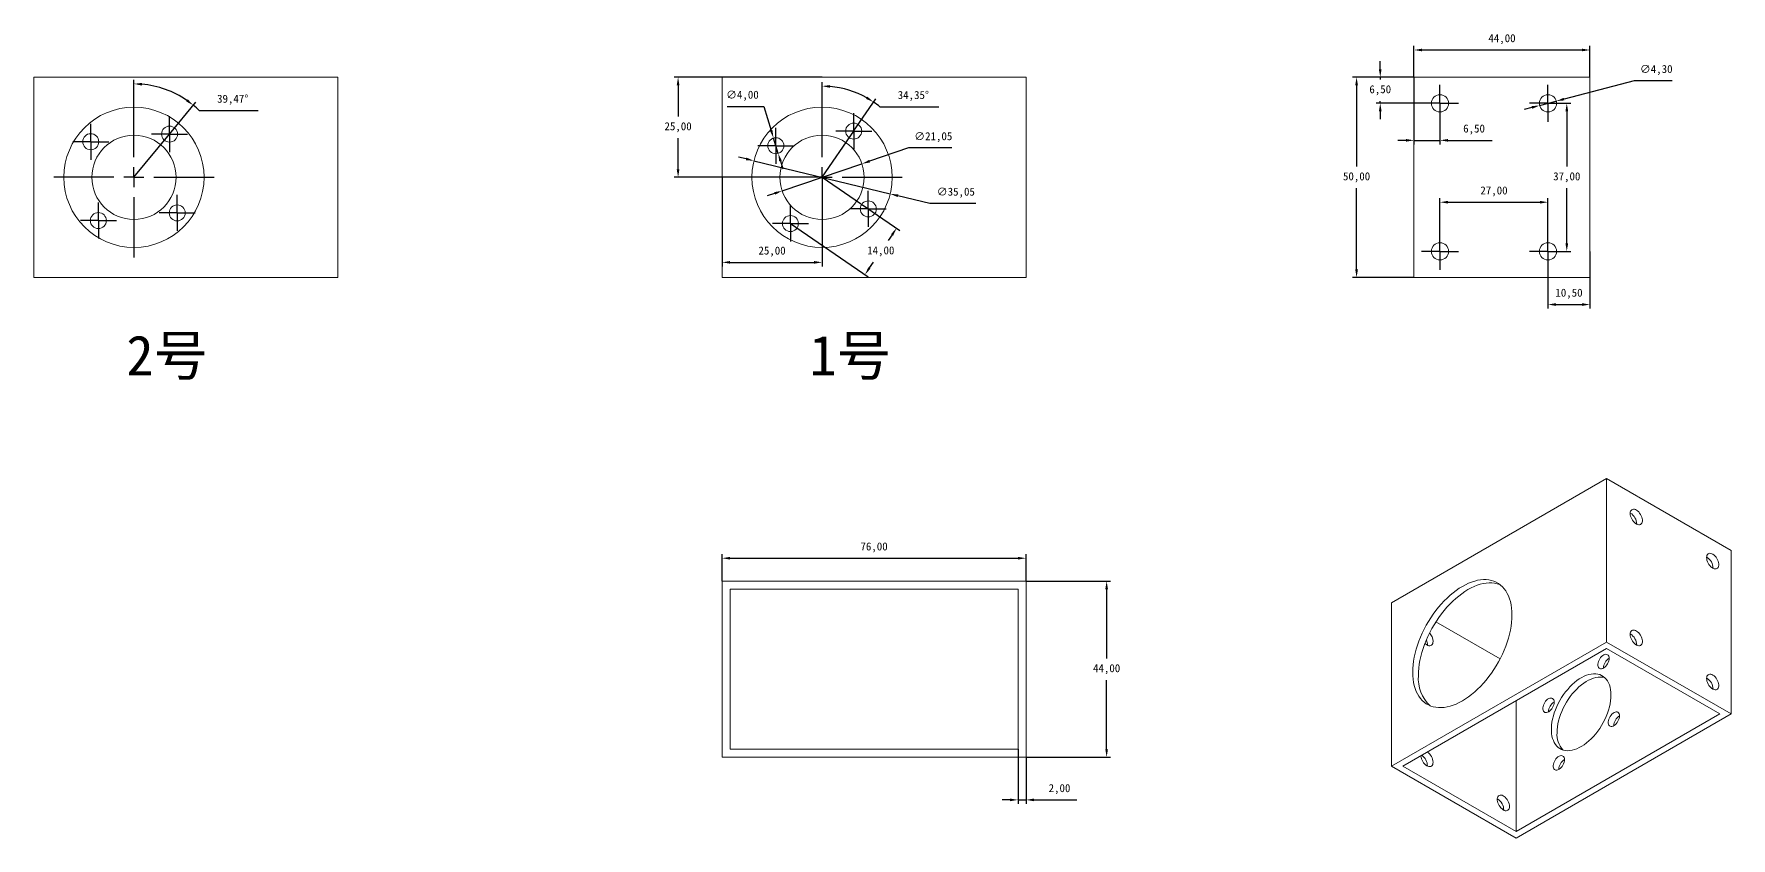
# Model space of a CAD drawing. Header units: millimetres. Extents: x -757 to 398, y 497 to 773.
# Drawn here: x -26.4 to 397.8, y 572.2 to 773.1 of the extents above; entities that cross this region are included whole.
import ezdxf

# ---------------------------------------------------------------- set-up
doc = ezdxf.new("R2010")
doc.units = ezdxf.units.MM
doc.header["$PDSIZE"] = -1
doc.layers.add('10', color=7, linetype='Continuous')
doc.dimstyles.new('ISO-25', dxfattribs={"dimtxt": 2.5, "dimasz": 2.5, "dimexe": 1.25, "dimexo": 0.625, "dimtad": 1, "dimtxsty": 'Standard', "dimcen": 2.5, "dimadec": 0, "dimazin": 0, "dimtfac": 1, "dimtmove": 0, "dimatfit": 3, "dimfxl": 1, "dimarcsym": 0})

# ---------------------------------------------------------------- blocks, each defined once
blk = doc.blocks.new('SW_CENTERMARKSYMBOL_0')
at = {"layer": '10', "color": 0}
for p, q in [((0, 5), (0, 20.025)), ((-5, 0), (-20.025, 0)), ((0, 0), (-2.5, 0)), ((0, 0), (0, 2.5)), ((0, 0), (0, -2.5)), ((0, 0), (2.5, 0)), ((5, 0), (20.025, 0)), ((0, -5), (0, -20.025))]:
    blk.add_line(p, q, dxfattribs=at)
blk = doc.blocks.new('SW_CENTERMARKSYMBOL_1')
at = {"layer": '10', "color": 0}
for p, q in [((0, 2.5), (0, 4.5)), ((-2.5, 0), (-4.5, 0)), ((0, 0), (-2.5, 0)), ((0, 0), (0, 2.5)), ((0, 0), (0, -2.5)), ((0, 0), (2.5, 0)), ((2.5, 0), (4.5, 0)), ((0, -2.5), (0, -4.5))]:
    blk.add_line(p, q, dxfattribs=at)
blk = doc.blocks.new('SW_CENTERMARKSYMBOL_2')
at = {"layer": '10', "color": 0}
for p, q in [((0, 2.5), (0, 4.5)), ((-2.5, 0), (-4.5, 0)), ((0, 0), (-2.5, 0)), ((0, 0), (0, 2.5)), ((0, 0), (0, -2.5)), ((0, 0), (2.5, 0)), ((2.5, 0), (4.5, 0)), ((0, -2.5), (0, -4.5))]:
    blk.add_line(p, q, dxfattribs=at)
blk = doc.blocks.new('SW_CENTERMARKSYMBOL_3')
at = {"layer": '10', "color": 0}
for p, q in [((0, 2.5), (0, 4.5)), ((-2.5, 0), (-4.5, 0)), ((0, 0), (-2.5, 0)), ((0, 0), (0, 2.5)), ((0, 0), (0, -2.5)), ((0, 0), (2.5, 0)), ((2.5, 0), (4.5, 0)), ((0, -2.5), (0, -4.5))]:
    blk.add_line(p, q, dxfattribs=at)
blk = doc.blocks.new('SW_CENTERMARKSYMBOL_4')
at = {"layer": '10', "color": 0}
for p, q in [((0, 2.5), (0, 4.5)), ((-2.5, 0), (-4.5, 0)), ((0, 0), (-2.5, 0)), ((0, 0), (0, 2.5)), ((0, 0), (0, -2.5)), ((0, 0), (2.5, 0)), ((2.5, 0), (4.5, 0)), ((0, -2.5), (0, -4.5))]:
    blk.add_line(p, q, dxfattribs=at)
blk = doc.blocks.new('SW_CENTERMARKSYMBOL_5')
at = {"layer": '10', "color": 0}
for p, q in [((0, 5), (0, 20.025)), ((-5, 0), (-20.025, 0)), ((0, 0), (-2.5, 0)), ((0, 0), (0, 2.5)), ((0, 0), (0, -2.5)), ((0, 0), (2.5, 0)), ((5, 0), (20.025, 0)), ((0, -5), (0, -20.025))]:
    blk.add_line(p, q, dxfattribs=at)
blk = doc.blocks.new('SW_CENTERMARKSYMBOL_6')
at = {"layer": '10', "color": 0}
for p, q in [((0, 2.5), (0, 4.5)), ((-2.5, 0), (-4.5, 0)), ((0, 0), (-2.5, 0)), ((0, 0), (0, 2.5)), ((0, 0), (0, -2.5)), ((0, 0), (2.5, 0)), ((2.5, 0), (4.5, 0)), ((0, -2.5), (0, -4.5))]:
    blk.add_line(p, q, dxfattribs=at)
blk = doc.blocks.new('SW_CENTERMARKSYMBOL_7')
at = {"layer": '10', "color": 0}
for p, q in [((0, 2.5), (0, 4.5)), ((-2.5, 0), (-4.5, 0)), ((0, 0), (-2.5, 0)), ((0, 0), (0, 2.5)), ((0, 0), (0, -2.5)), ((0, 0), (2.5, 0)), ((2.5, 0), (4.5, 0)), ((0, -2.5), (0, -4.5))]:
    blk.add_line(p, q, dxfattribs=at)
blk = doc.blocks.new('SW_CENTERMARKSYMBOL_8')
at = {"layer": '10', "color": 0}
for p, q in [((0, 2.5), (0, 4.5)), ((-2.5, 0), (-4.5, 0)), ((0, 0), (-2.5, 0)), ((0, 0), (0, 2.5)), ((0, 0), (0, -2.5)), ((0, 0), (2.5, 0)), ((2.5, 0), (4.5, 0)), ((0, -2.5), (0, -4.5))]:
    blk.add_line(p, q, dxfattribs=at)
blk = doc.blocks.new('SW_CENTERMARKSYMBOL_9')
at = {"layer": '10', "color": 0}
for p, q in [((0, 2.5), (0, 4.5)), ((-2.5, 0), (-4.5, 0)), ((0, 0), (-2.5, 0)), ((0, 0), (0, 2.5)), ((0, 0), (0, -2.5)), ((0, 0), (2.5, 0)), ((2.5, 0), (4.5, 0)), ((0, -2.5), (0, -4.5))]:
    blk.add_line(p, q, dxfattribs=at)
blk = doc.blocks.new('SW_CENTERMARKSYMBOL_10')
at = {"layer": '10', "color": 0}
for p, q in [((0, 2.5), (0, 4.65)), ((-2.5, 0), (-4.65, 0)), ((0, 0), (-2.5, 0)), ((0, 0), (0, 2.5)), ((0, 0), (0, -2.5)), ((0, 0), (2.5, 0)), ((2.5, 0), (4.65, 0)), ((0, -2.5), (0, -4.65))]:
    blk.add_line(p, q, dxfattribs=at)
blk = doc.blocks.new('SW_CENTERMARKSYMBOL_11')
at = {"layer": '10', "color": 0}
for p, q in [((0, 2.5), (0, 4.65)), ((-2.5, 0), (-4.65, 0)), ((0, 0), (-2.5, 0)), ((0, 0), (0, 2.5)), ((0, 0), (0, -2.5)), ((0, 0), (2.5, 0)), ((2.5, 0), (4.65, 0)), ((0, -2.5), (0, -4.65))]:
    blk.add_line(p, q, dxfattribs=at)
blk = doc.blocks.new('SW_CENTERMARKSYMBOL_12')
at = {"layer": '10', "color": 0}
for p, q in [((0, 2.5), (0, 4.65)), ((-2.5, 0), (-4.65, 0)), ((0, 0), (-2.5, 0)), ((0, 0), (0, 2.5)), ((0, 0), (0, -2.5)), ((0, 0), (2.5, 0)), ((2.5, 0), (4.65, 0)), ((0, -2.5), (0, -4.65))]:
    blk.add_line(p, q, dxfattribs=at)
blk = doc.blocks.new('SW_CENTERMARKSYMBOL_13')
at = {"layer": '10', "color": 0}
for p, q in [((0, 2.5), (0, 4.65)), ((-2.5, 0), (-4.65, 0)), ((0, 0), (-2.5, 0)), ((0, 0), (0, 2.5)), ((0, 0), (0, -2.5)), ((0, 0), (2.5, 0)), ((2.5, 0), (4.65, 0)), ((0, -2.5), (0, -4.65))]:
    blk.add_line(p, q, dxfattribs=at)
blk = doc.blocks.new('*D15')
at = {"color": 3, "lineweight": -2, "transparency": 16777216}
for p, q in [((170.61, 757.35), (170.61, 761.11)), ((178.51, 748.88), (184.04, 756.96)), ((185.07, 754.94), (199.79, 754.94))]:
    blk.add_line(p, q, dxfattribs=at)
for start, end in [(60.677, 84.9703), (50.6175, 55.6473)]:
    blk.add_arc((170.61, 737.32), 22.79, start, end, dxfattribs=at)
at = {"color": 3, "transparency": 16777216}
for points in [[(172.59, 759.69), (172.62, 760.36), (170.61, 760.11)], [(181.95, 757.47), (181.6, 756.91), (183.47, 756.14)]]:
    blk.add_solid(points, dxfattribs=at)
at = {"layer": 'Defpoints', "color": 0, "transparency": 16777216}
for p in [(175.14, 759.66), (170.61, 757.35), (178.51, 748.88), (170.61, 742.32), (170.61, 737.32)]:
    blk.add_point(p, dxfattribs=at)
at = {"color": 3, "transparency": 16777216, "insert": (193.43, 757.63), "char_height": 2, "attachment_point": 5}
blk.add_mtext('34,35°', dxfattribs=at)
blk = doc.blocks.new('*D16')
at = {"color": 3, "lineweight": -2, "transparency": 16777216}
for p, q in [((146.87, 755.02), (156.06, 755.02)), ((156.06, 755.02), (157.88, 749.05)), ((159.64, 743.31), (158.47, 747.13)), ((160.22, 741.4), (160.81, 739.48))]:
    blk.add_line(p, q, dxfattribs=at)
at = {"color": 3, "transparency": 16777216}
for points in [[(158.2, 749.14), (157.56, 748.95), (158.47, 747.13)], [(160.54, 741.49), (159.9, 741.3), (159.64, 743.31)]]:
    blk.add_solid(points, dxfattribs=at)
at = {"layer": 'Defpoints', "color": 0, "transparency": 16777216}
for p in [(158.47, 747.13), (159.64, 743.31)]:
    blk.add_point(p, dxfattribs=at)
at = {"color": 3, "transparency": 16777216, "insert": (150.7, 757.71), "char_height": 2, "attachment_point": 5}
blk.add_mtext('∅4,00', dxfattribs=at)
blk = doc.blocks.new('*D17')
at = {"color": 3, "lineweight": -2, "transparency": 16777216}
for p, q in [((192.22, 744.65), (182.47, 741.34)), ((203.08, 744.65), (192.22, 744.65)), ((160.64, 733.94), (180.58, 740.7)), ((158.75, 733.3), (156.86, 732.66))]:
    blk.add_line(p, q, dxfattribs=at)
at = {"color": 3, "transparency": 16777216}
for points in [[(182.37, 741.66), (182.58, 741.03), (180.58, 740.7)], [(158.64, 733.62), (158.86, 732.98), (160.64, 733.94)]]:
    blk.add_solid(points, dxfattribs=at)
at = {"layer": 'Defpoints', "color": 0, "transparency": 16777216}
for p in [(180.58, 740.7), (160.64, 733.94)]:
    blk.add_point(p, dxfattribs=at)
at = {"color": 3, "transparency": 16777216, "insert": (198.41, 747.34), "char_height": 2, "attachment_point": 5}
blk.add_mtext('∅21,05', dxfattribs=at)
blk = doc.blocks.new('*D18')
at = {"color": 3, "lineweight": -2, "transparency": 16777216}
for p, q in [((151.64, 741.92), (149.69, 742.39)), ((153.58, 741.45), (187.64, 733.19)), ((197.52, 730.79), (189.59, 732.72)), ((209.05, 730.79), (197.52, 730.79))]:
    blk.add_line(p, q, dxfattribs=at)
at = {"color": 3, "transparency": 16777216}
for points in [[(151.72, 742.25), (151.56, 741.6), (153.58, 741.45)], [(189.66, 733.04), (189.51, 732.39), (187.64, 733.19)]]:
    blk.add_solid(points, dxfattribs=at)
at = {"layer": 'Defpoints', "color": 0, "transparency": 16777216}
for p in [(153.58, 741.45), (187.64, 733.19)]:
    blk.add_point(p, dxfattribs=at)
at = {"color": 3, "transparency": 16777216, "insert": (204.05, 733.48), "char_height": 2, "attachment_point": 5}
blk.add_mtext('∅35,05', dxfattribs=at)
blk = doc.blocks.new('*D20')
at = {"color": 3, "lineweight": -2, "transparency": 16777216}
for p, q in [((170.61, 737.32), (190.06, 724.03)), ((162.71, 725.76), (182.16, 712.47)), ((188.11, 722.94), (187.13, 721.5)), ((182.46, 714.68), (183.45, 716.12))]:
    blk.add_line(p, q, dxfattribs=at)
at = {"color": 3, "transparency": 16777216}
for points in [[(187.83, 723.13), (188.38, 722.75), (189.24, 724.59)], [(182.19, 714.87), (182.74, 714.5), (181.34, 713.03)]]:
    blk.add_solid(points, dxfattribs=at)
at = {"layer": 'Defpoints', "color": 0, "transparency": 16777216}
for p in [(170.61, 737.32), (162.71, 725.76), (181.34, 713.03)]:
    blk.add_point(p, dxfattribs=at)
at = {"color": 3, "transparency": 16777216, "insert": (185.29, 718.81), "char_height": 2, "attachment_point": 5}
blk.add_mtext('14,00', dxfattribs=at)
blk = doc.blocks.new('*D21')
at = {"color": 3, "lineweight": -2, "transparency": 16777216}
for p, q in [((373.62, 761.44), (356.1, 756.87)), ((383.14, 761.44), (373.62, 761.44)), ((350, 755.28), (354.16, 756.36)), ((348.06, 754.77), (346.13, 754.27))]:
    blk.add_line(p, q, dxfattribs=at)
at = {"color": 3, "transparency": 16777216}
for points in [[(347.98, 755.1), (348.15, 754.45), (350, 755.28)], [(356.01, 757.19), (356.18, 756.55), (354.16, 756.36)]]:
    blk.add_solid(points, dxfattribs=at)
at = {"layer": 'Defpoints', "color": 0, "transparency": 16777216}
for p in [(350, 755.28), (354.16, 756.36)]:
    blk.add_point(p, dxfattribs=at)
at = {"color": 3, "transparency": 16777216, "insert": (379.14, 764.13), "char_height": 2, "attachment_point": 5}
blk.add_mtext('∅4,30', dxfattribs=at)
blk = doc.blocks.new('*D22')
at = {"color": 3, "lineweight": -2, "transparency": 16777216}
for p, q in [((318.58, 762.32), (303.23, 762.32)), ((304.23, 760.32), (304.23, 740.01)), ((304.23, 714.32), (304.23, 734.63)), ((318.58, 712.32), (303.23, 712.32))]:
    blk.add_line(p, q, dxfattribs=at)
at = {"color": 3, "transparency": 16777216}
for points in [[(303.9, 760.32), (304.57, 760.32), (304.23, 762.32)], [(303.9, 714.32), (304.57, 714.32), (304.23, 712.32)]]:
    blk.add_solid(points, dxfattribs=at)
at = {"layer": 'Defpoints', "color": 0, "transparency": 16777216}
for p in [(304.23, 762.32), (318.58, 762.32), (318.58, 712.32)]:
    blk.add_point(p, dxfattribs=at)
at = {"color": 3, "transparency": 16777216, "insert": (304.23, 737.32), "char_height": 2, "attachment_point": 5}
blk.add_mtext('50,00', dxfattribs=at)
blk = doc.blocks.new('*D23')
at = {"color": 3, "lineweight": -2, "transparency": 16777216}
for p, q in [((318.58, 762.32), (318.58, 770.14)), ((320.58, 769.14), (360.58, 769.14)), ((362.58, 762.32), (362.58, 770.14))]:
    blk.add_line(p, q, dxfattribs=at)
at = {"color": 3, "transparency": 16777216}
for points in [[(320.58, 769.47), (320.58, 768.81), (318.58, 769.14)], [(360.58, 769.47), (360.58, 768.81), (362.58, 769.14)]]:
    blk.add_solid(points, dxfattribs=at)
at = {"layer": 'Defpoints', "color": 0, "transparency": 16777216}
for p in [(362.58, 769.14), (318.58, 762.32), (362.58, 762.32)]:
    blk.add_point(p, dxfattribs=at)
at = {"color": 3, "transparency": 16777216, "insert": (340.58, 771.83), "char_height": 2, "attachment_point": 5}
blk.add_mtext('44,00', dxfattribs=at)
blk = doc.blocks.new('*D24')
at = {"color": 3, "lineweight": -2, "transparency": 16777216}
for p, q in [((145.61, 636.4), (145.61, 643.14)), ((147.61, 642.14), (219.61, 642.14)), ((221.61, 636.4), (221.61, 643.14))]:
    blk.add_line(p, q, dxfattribs=at)
at = {"color": 3, "transparency": 16777216}
for points in [[(147.61, 642.47), (147.61, 641.81), (145.61, 642.14)], [(219.61, 642.47), (219.61, 641.81), (221.61, 642.14)]]:
    blk.add_solid(points, dxfattribs=at)
at = {"layer": 'Defpoints', "color": 0, "transparency": 16777216}
for p in [(221.61, 642.14), (145.61, 636.4), (221.61, 636.4)]:
    blk.add_point(p, dxfattribs=at)
at = {"color": 3, "transparency": 16777216, "insert": (183.61, 644.83), "char_height": 2, "attachment_point": 5}
blk.add_mtext('76,00', dxfattribs=at)
blk = doc.blocks.new('*D25')
at = {"color": 3, "lineweight": -2, "transparency": 16777216}
for p, q in [((219.61, 594.4), (219.61, 580.75)), ((221.61, 592.4), (221.61, 580.75)), ((217.61, 581.75), (215.61, 581.75)), ((219.61, 581.75), (221.61, 581.75)), ((223.61, 581.75), (234.33, 581.75))]:
    blk.add_line(p, q, dxfattribs=at)
at = {"color": 3, "transparency": 16777216}
for points in [[(217.61, 582.09), (217.61, 581.42), (219.61, 581.75)], [(223.61, 582.09), (223.61, 581.42), (221.61, 581.75)]]:
    blk.add_solid(points, dxfattribs=at)
at = {"layer": 'Defpoints', "color": 0, "transparency": 16777216}
for p in [(219.61, 594.4), (221.61, 592.4), (221.61, 581.75)]:
    blk.add_point(p, dxfattribs=at)
at = {"color": 3, "transparency": 16777216, "insert": (229.97, 584.44), "char_height": 2, "attachment_point": 5}
blk.add_mtext('2,00', dxfattribs=at)
blk = doc.blocks.new('*D26')
at = {"color": 3, "lineweight": -2, "transparency": 16777216}
for p, q in [((318.58, 762.32), (318.58, 745.56)), ((325.08, 755.82), (325.08, 745.56)), ((316.58, 746.56), (314.58, 746.56)), ((318.58, 746.56), (325.08, 746.56)), ((327.08, 746.56), (338.13, 746.56))]:
    blk.add_line(p, q, dxfattribs=at)
at = {"color": 3, "transparency": 16777216}
for points in [[(316.58, 746.9), (316.58, 746.23), (318.58, 746.56)], [(327.08, 746.9), (327.08, 746.23), (325.08, 746.56)]]:
    blk.add_solid(points, dxfattribs=at)
at = {"layer": 'Defpoints', "color": 0, "transparency": 16777216}
for p in [(318.58, 762.32), (325.08, 755.82), (325.08, 746.56)]:
    blk.add_point(p, dxfattribs=at)
at = {"color": 3, "transparency": 16777216, "insert": (333.6, 749.26), "char_height": 2, "attachment_point": 5}
blk.add_mtext('6,50', dxfattribs=at)
blk = doc.blocks.new('*D27')
at = {"color": 3, "lineweight": -2, "transparency": 16777216}
for p, q in [((310.15, 764.32), (310.15, 766.32)), ((318.58, 762.32), (309.15, 762.32)), ((310.15, 762.32), (310.15, 761.76)), ((325.08, 755.82), (309.15, 755.82)), ((310.15, 755.82), (310.15, 756.38)), ((310.15, 753.82), (310.15, 751.82))]:
    blk.add_line(p, q, dxfattribs=at)
at = {"color": 3, "transparency": 16777216}
for points in [[(309.81, 764.32), (310.48, 764.32), (310.15, 762.32)], [(309.81, 753.82), (310.48, 753.82), (310.15, 755.82)]]:
    blk.add_solid(points, dxfattribs=at)
at = {"layer": 'Defpoints', "color": 0, "transparency": 16777216}
for p in [(310.15, 762.32), (318.58, 762.32), (325.08, 755.82)]:
    blk.add_point(p, dxfattribs=at)
at = {"color": 3, "transparency": 16777216, "insert": (310.15, 759.07), "char_height": 2, "attachment_point": 5}
blk.add_mtext('6,50', dxfattribs=at)
blk = doc.blocks.new('*D28')
at = {"color": 3, "lineweight": -2, "transparency": 16777216}
for p, q in [((325.08, 718.82), (325.08, 732.1)), ((327.08, 731.1), (350.08, 731.1)), ((352.08, 718.82), (352.08, 732.1))]:
    blk.add_line(p, q, dxfattribs=at)
at = {"color": 3, "transparency": 16777216}
for points in [[(327.08, 731.44), (327.08, 730.77), (325.08, 731.1)], [(350.08, 731.44), (350.08, 730.77), (352.08, 731.1)]]:
    blk.add_solid(points, dxfattribs=at)
at = {"layer": 'Defpoints', "color": 0, "transparency": 16777216}
for p in [(352.08, 731.1), (325.08, 718.82), (352.08, 718.82)]:
    blk.add_point(p, dxfattribs=at)
at = {"color": 3, "transparency": 16777216, "insert": (338.58, 733.79), "char_height": 2, "attachment_point": 5}
blk.add_mtext('27,00', dxfattribs=at)
blk = doc.blocks.new('*D29')
at = {"color": 3, "lineweight": -2, "transparency": 16777216}
for p, q in [((221.61, 636.4), (242.75, 636.4)), ((241.75, 634.4), (241.75, 617.09)), ((241.75, 594.4), (241.75, 611.71)), ((221.61, 592.4), (242.75, 592.4))]:
    blk.add_line(p, q, dxfattribs=at)
at = {"color": 3, "transparency": 16777216}
for points in [[(241.42, 634.4), (242.08, 634.4), (241.75, 636.4)], [(241.42, 594.4), (242.08, 594.4), (241.75, 592.4)]]:
    blk.add_solid(points, dxfattribs=at)
at = {"layer": 'Defpoints', "color": 0, "transparency": 16777216}
for p in [(221.61, 636.4), (241.75, 636.4), (221.61, 592.4)]:
    blk.add_point(p, dxfattribs=at)
at = {"color": 3, "transparency": 16777216, "insert": (241.75, 614.4), "char_height": 2, "attachment_point": 5}
blk.add_mtext('44,00', dxfattribs=at)
blk = doc.blocks.new('*D30')
at = {"color": 3, "lineweight": -2, "transparency": 16777216}
for p, q in [((145.61, 737.32), (145.61, 715.07)), ((170.61, 737.32), (170.61, 715.07)), ((147.61, 716.07), (168.61, 716.07))]:
    blk.add_line(p, q, dxfattribs=at)
at = {"color": 3, "transparency": 16777216}
for points in [[(147.61, 716.41), (147.61, 715.74), (145.61, 716.07)], [(168.61, 716.41), (168.61, 715.74), (170.61, 716.07)]]:
    blk.add_solid(points, dxfattribs=at)
at = {"layer": 'Defpoints', "color": 0, "transparency": 16777216}
for p in [(145.61, 737.32), (170.61, 737.32), (170.61, 716.07)]:
    blk.add_point(p, dxfattribs=at)
at = {"color": 3, "transparency": 16777216, "insert": (158.11, 718.76), "char_height": 2, "attachment_point": 5}
blk.add_mtext('25,00', dxfattribs=at)
blk = doc.blocks.new('*D31')
at = {"color": 3, "lineweight": -2, "transparency": 16777216}
for p, q in [((170.61, 762.32), (133.62, 762.32)), ((134.62, 760.32), (134.62, 752.51)), ((134.62, 739.32), (134.62, 747.13)), ((170.61, 737.32), (133.62, 737.32))]:
    blk.add_line(p, q, dxfattribs=at)
at = {"color": 3, "transparency": 16777216}
for points in [[(134.28, 760.32), (134.95, 760.32), (134.62, 762.32)], [(134.28, 739.32), (134.95, 739.32), (134.62, 737.32)]]:
    blk.add_solid(points, dxfattribs=at)
at = {"layer": 'Defpoints', "color": 0, "transparency": 16777216}
for p in [(170.61, 762.32), (134.62, 737.32), (170.61, 737.32)]:
    blk.add_point(p, dxfattribs=at)
at = {"color": 3, "transparency": 16777216, "insert": (134.62, 749.82), "char_height": 2, "attachment_point": 5}
blk.add_mtext('25,00', dxfattribs=at)
blk = doc.blocks.new('*D32')
at = {"color": 3, "lineweight": -2, "transparency": 16777216}
for p, q in [((352.08, 755.82), (357.78, 755.82)), ((356.78, 753.82), (356.78, 740.01)), ((356.78, 720.82), (356.78, 734.63)), ((352.08, 718.82), (357.78, 718.82))]:
    blk.add_line(p, q, dxfattribs=at)
at = {"color": 3, "transparency": 16777216}
for points in [[(356.45, 753.82), (357.12, 753.82), (356.78, 755.82)], [(356.45, 720.82), (357.12, 720.82), (356.78, 718.82)]]:
    blk.add_solid(points, dxfattribs=at)
at = {"layer": 'Defpoints', "color": 0, "transparency": 16777216}
for p in [(352.08, 755.82), (352.08, 718.82), (356.78, 718.82)]:
    blk.add_point(p, dxfattribs=at)
at = {"color": 3, "transparency": 16777216, "insert": (356.78, 737.32), "char_height": 2, "attachment_point": 5}
blk.add_mtext('37,00', dxfattribs=at)
blk = doc.blocks.new('*D33')
at = {"color": 3, "lineweight": -2, "transparency": 16777216}
for p, q in [((-1.41, 757.35), (-1.41, 761.67)), ((7.49, 748.13), (14.07, 756.12)), ((14.92, 754.01), (29.64, 754.01))]:
    blk.add_line(p, q, dxfattribs=at)
for start, end in [(55.4364, 85.0906), (45.6177, 50.527)]:
    blk.add_arc((-1.41, 737.32), 23.35, start, end, dxfattribs=at)
at = {"color": 3, "transparency": 16777216}
for points in [[(0.58, 760.25), (0.6, 760.92), (-1.41, 760.67)], [(12.04, 756.81), (11.64, 756.28), (13.43, 755.34)]]:
    blk.add_solid(points, dxfattribs=at)
at = {"layer": 'Defpoints', "color": 0, "transparency": 16777216}
for p in [(3.91, 760.06), (-1.41, 757.35), (7.49, 748.13), (-1.41, 742.32), (-1.41, 737.32)]:
    blk.add_point(p, dxfattribs=at)
at = {"color": 3, "transparency": 16777216, "insert": (23.28, 756.7), "char_height": 2, "attachment_point": 5}
blk.add_mtext('39,47°', dxfattribs=at)
blk = doc.blocks.new('*D43')
at = {"color": 3, "lineweight": -2, "transparency": 16777216}
for p, q in [((352.08, 718.82), (352.08, 704.53)), ((362.58, 718.82), (362.58, 704.53)), ((354.08, 705.53), (360.58, 705.53))]:
    blk.add_line(p, q, dxfattribs=at)
at = {"color": 3, "transparency": 16777216}
for points in [[(354.08, 705.87), (354.08, 705.2), (352.08, 705.53)], [(360.58, 705.87), (360.58, 705.2), (362.58, 705.53)]]:
    blk.add_solid(points, dxfattribs=at)
at = {"layer": 'Defpoints', "color": 0, "transparency": 16777216}
for p in [(352.08, 718.82), (362.58, 718.82), (362.58, 705.53)]:
    blk.add_point(p, dxfattribs=at)
at = {"color": 3, "transparency": 16777216, "insert": (357.33, 708.23), "char_height": 2, "attachment_point": 5}
blk.add_mtext('10,50', dxfattribs=at)

msp = doc.modelspace()

# ---------------------------------------------------------------- linework, layer by layer
at = {"color": 7, "linetype": 'Continuous', "lineweight": 15}
for p, q in [((-26.409, 762.32), (-26.409, 712.32)), ((-26.409, 762.32), (49.591, 762.32)), ((49.591, 762.32), (49.591, 712.32)), ((145.611, 762.32), (145.611, 712.32)), ((145.611, 762.32), (221.611, 762.32)), ((221.611, 762.32), (221.611, 712.32)), ((318.581, 762.32), (318.581, 712.32)), ((318.581, 762.32), (362.581, 762.32)), ((362.581, 762.32), (362.581, 712.32)), ((-26.409, 712.32), (49.591, 712.32)), ((145.611, 712.32), (221.611, 712.32)), ((318.581, 712.32), (362.581, 712.32)), ((312.992, 631.006), (366.732, 662.029)), ((366.732, 662.029), (366.732, 621.202)), ((366.732, 662.029), (397.845, 644.068)), ((391.937, 642.29), (391.732, 642.172)), ((397.845, 644.068), (397.845, 603.241)), ((145.611, 636.4), (145.611, 592.4)), ((221.611, 636.4), (145.611, 636.4)), ((221.611, 592.4), (221.611, 636.4)), ((219.611, 634.4), (147.611, 634.4)), ((147.611, 634.4), (147.611, 594.4)), ((219.611, 594.4), (219.611, 634.4)), ((312.992, 631.006), (312.992, 590.179)), ((340.113, 616.982), (324.058, 626.251)), ((312.992, 590.179), (366.732, 621.202)), ((315.821, 590.179), (366.732, 619.57)), ((366.732, 621.202), (397.845, 603.241)), ((366.732, 619.57), (395.017, 603.241)), ((344.105, 606.507), (344.105, 573.851)), ((395.017, 603.241), (344.105, 573.851)), ((397.845, 603.241), (344.105, 572.218)), ((147.611, 594.4), (219.611, 594.4)), ((145.611, 592.4), (221.611, 592.4)), ((344.105, 572.218), (312.992, 590.179)), ((344.105, 573.851), (315.821, 590.179))]:
    msp.add_line(p, q, dxfattribs=at)
at = {"color": 40, "true_color": 0xf8d731}
for p, q in [((-1.409, 737.32), (7.491, 748.127)), ((170.611, 737.32), (178.511, 748.878))]:
    msp.add_line(p, q, dxfattribs=at)
at = {"color": 7, "linetype": 'Continuous', "lineweight": 15, "flags": 128}
for points in [[(372.637, 653.313), (372.661, 653.613), (372.734, 653.874), (372.852, 654.09), (373.012, 654.252), (373.209, 654.356), (373.437, 654.398), (373.687, 654.377), (373.953, 654.293), (374.225, 654.15), (374.495, 653.952), (374.754, 653.705), (374.995, 653.417), (375.208, 653.098), (375.387, 652.758), (375.527, 652.407), (375.622, 652.057), (375.671, 651.719), (375.671, 651.404), (375.622, 651.123), (375.527, 650.883), (375.387, 650.694), (375.208, 650.56), (374.995, 650.487), (374.754, 650.477), (374.495, 650.529), (374.225, 650.643), (373.953, 650.814), (373.687, 651.037), (373.437, 651.306), (373.209, 651.61), (373.012, 651.942), (372.852, 652.289), (372.734, 652.641), (372.661, 652.986), (372.637, 653.313)], [(391.729, 642.292), (391.753, 642.591), (391.826, 642.853), (391.944, 643.068), (392.104, 643.23), (392.301, 643.334), (392.528, 643.376), (392.779, 643.355), (393.045, 643.272), (393.317, 643.129), (393.587, 642.931), (393.846, 642.684), (394.086, 642.396), (394.299, 642.077), (394.479, 641.736), (394.619, 641.385), (394.714, 641.035), (394.763, 640.698), (394.763, 640.383), (394.714, 640.101), (394.619, 639.862), (394.479, 639.672), (394.299, 639.539), (394.086, 639.466), (393.846, 639.455), (393.587, 639.507), (393.317, 639.621), (393.045, 639.792), (392.779, 640.016), (392.528, 640.284), (392.301, 640.589), (392.104, 640.92), (391.944, 641.267), (391.826, 641.619), (391.753, 641.964), (391.729, 642.292)], [(343.062, 627.951), (343.038, 628.836), (342.964, 629.688), (342.842, 630.506), (342.673, 631.285), (342.455, 632.023), (342.192, 632.717), (341.883, 633.363), (341.529, 633.96), (341.133, 634.505), (340.695, 634.996), (340.218, 635.431), (339.703, 635.808), (339.153, 636.126), (338.569, 636.383), (337.954, 636.579), (337.31, 636.713), (336.64, 636.784), (335.946, 636.791), (335.232, 636.736), (334.499, 636.618), (333.752, 636.437), (332.992, 636.194), (332.223, 635.891), (331.448, 635.528), (330.67, 635.107), (329.892, 634.63), (329.117, 634.098), (328.348, 633.513), (327.588, 632.879), (326.841, 632.196), (326.108, 631.469), (325.394, 630.7), (324.7, 629.891), (324.03, 629.047), (323.386, 628.17), (322.771, 627.263), (322.187, 626.332), (321.637, 625.378), (321.122, 624.407), (320.645, 623.421), (320.207, 622.425), (319.811, 621.422), (319.457, 620.417), (319.148, 619.414), (318.884, 618.416), (318.667, 617.427), (318.497, 616.452), (318.376, 615.494), (318.302, 614.556), (318.278, 613.644), (318.302, 612.759), (318.376, 611.907), (318.497, 611.089), (318.667, 610.31), (318.884, 609.572), (319.148, 608.878), (319.457, 608.232), (319.811, 607.635), (320.207, 607.09), (320.645, 606.599), (321.122, 606.164), (321.637, 605.787), (322.187, 605.469), (322.771, 605.212), (323.386, 605.016), (324.03, 604.882), (324.7, 604.811), (325.394, 604.804), (326.108, 604.859), (326.841, 604.977), (327.588, 605.158), (328.348, 605.401), (329.117, 605.704), (329.892, 606.067), (330.67, 606.488), (331.448, 606.965), (332.223, 607.497), (332.992, 608.082), (333.752, 608.716), (334.499, 609.399), (335.232, 610.126), (335.946, 610.895), (336.64, 611.704), (337.31, 612.548), (337.954, 613.425), (338.569, 614.332), (339.153, 615.263), (339.703, 616.217), (340.218, 617.188), (340.695, 618.174), (341.133, 619.17), (341.529, 620.173), (341.883, 621.178), (342.192, 622.181), (342.455, 623.179), (342.673, 624.168), (342.842, 625.143), (342.964, 626.101), (343.038, 627.039), (343.062, 627.951)], [(340.11, 635.517), (339.983, 635.567), (339.368, 635.763), (338.724, 635.897), (338.054, 635.967), (337.36, 635.975), (336.646, 635.92), (335.913, 635.801), (335.166, 635.62), (334.406, 635.378), (333.637, 635.075), (332.862, 634.712), (332.084, 634.291), (331.306, 633.814), (330.531, 633.282), (329.762, 632.697), (329.002, 632.062), (328.255, 631.38), (327.522, 630.653), (326.808, 629.883), (326.114, 629.075), (325.444, 628.23), (324.8, 627.353), (324.185, 626.447), (323.601, 625.515), (323.051, 624.562), (322.536, 623.59), (322.059, 622.605), (321.621, 621.609), (321.225, 620.606), (320.871, 619.601), (320.562, 618.597), (320.299, 617.599), (320.081, 616.611), (319.912, 615.635), (319.79, 614.677), (319.717, 613.74), (319.692, 612.827)], [(372.637, 623.101), (372.661, 623.401), (372.734, 623.662), (372.852, 623.878), (373.012, 624.04), (373.209, 624.144), (373.437, 624.186), (373.687, 624.165), (373.953, 624.081), (374.225, 623.938), (374.495, 623.74), (374.754, 623.493), (374.995, 623.205), (375.208, 622.886), (375.387, 622.546), (375.527, 622.195), (375.622, 621.845), (375.671, 621.507), (375.671, 621.192), (375.622, 620.911), (375.527, 620.671), (375.387, 620.482), (375.208, 620.348), (374.995, 620.275), (374.754, 620.265), (374.495, 620.317), (374.225, 620.431), (373.953, 620.602), (373.687, 620.825), (373.437, 621.094), (373.209, 621.398), (373.012, 621.73), (372.852, 622.077), (372.734, 622.429), (372.661, 622.774), (372.637, 623.101)], [(321.324, 620.867), (321.493, 620.712), (321.763, 620.514), (322.035, 620.371), (322.301, 620.288), (322.552, 620.267), (322.779, 620.309), (322.976, 620.413), (323.136, 620.575), (323.254, 620.79), (323.327, 621.052), (323.351, 621.351)], [(367.369, 617.132), (367.343, 617.426), (367.267, 617.68), (367.144, 617.885), (366.978, 618.033), (366.775, 618.119), (366.542, 618.14), (366.288, 618.095), (366.022, 617.985), (365.753, 617.816), (365.492, 617.592), (365.247, 617.322), (365.028, 617.015), (364.843, 616.683), (364.698, 616.338), (364.598, 615.992), (364.547, 615.658), (364.547, 615.347), (364.598, 615.072), (364.698, 614.841), (364.843, 614.664), (365.028, 614.547), (365.247, 614.493), (365.492, 614.505), (365.753, 614.583), (366.022, 614.723), (366.288, 614.921), (366.542, 615.169), (366.775, 615.459), (366.978, 615.779), (367.144, 616.119), (367.267, 616.466), (367.343, 616.808), (367.369, 617.132)], [(367.811, 607.949), (367.786, 607.234), (367.712, 606.496), (367.589, 605.738), (367.418, 604.967), (367.2, 604.187), (366.936, 603.403), (366.629, 602.621), (366.28, 601.846), (365.892, 601.083), (365.467, 600.337), (365.009, 599.613), (364.519, 598.915), (364.002, 598.25), (363.46, 597.62), (362.898, 597.031), (362.319, 596.485), (361.727, 595.988), (361.126, 595.541), (360.52, 595.148), (359.913, 594.812), (359.309, 594.535), (358.712, 594.318), (358.126, 594.164), (357.555, 594.072), (357.003, 594.045), (356.473, 594.081), (355.969, 594.181), (355.495, 594.344), (355.053, 594.569), (354.646, 594.855), (354.277, 595.199), (353.949, 595.599), (353.663, 596.053), (353.422, 596.558), (353.228, 597.109), (353.08, 597.705), (352.982, 598.339), (352.932, 599.01), (352.932, 599.711), (352.982, 600.438), (353.08, 601.187), (353.228, 601.952), (353.422, 602.728), (353.663, 603.511), (353.949, 604.294), (354.277, 605.074), (354.646, 605.844), (355.053, 606.599), (355.495, 607.334), (355.969, 608.046), (356.473, 608.727), (357.003, 609.376), (357.555, 609.986), (358.126, 610.554), (358.712, 611.076), (359.309, 611.548), (359.913, 611.968), (360.52, 612.333), (361.126, 612.64), (361.727, 612.887), (362.319, 613.073), (362.898, 613.196), (363.46, 613.255), (364.002, 613.251), (364.519, 613.182), (365.009, 613.051), (365.467, 612.857), (365.892, 612.601), (366.28, 612.286), (366.629, 611.914), (366.936, 611.486), (367.2, 611.007), (367.418, 610.478), (367.589, 609.904), (367.712, 609.289), (367.786, 608.635), (367.811, 607.949)], [(354.34, 598.54), (354.365, 599.255), (354.439, 599.994), (354.562, 600.751), (354.733, 601.523), (354.951, 602.303), (355.215, 603.086), (355.522, 603.869), (355.871, 604.644), (356.259, 605.407), (356.684, 606.153), (357.142, 606.877), (357.632, 607.574), (358.149, 608.24), (358.691, 608.869), (359.253, 609.459), (359.832, 610.004), (360.424, 610.502), (361.025, 610.948), (361.631, 611.341), (362.238, 611.677), (362.842, 611.955), (363.439, 612.171), (364.025, 612.326), (364.596, 612.417), (365.148, 612.445), (365.678, 612.408), (366.182, 612.308), (366.29, 612.277)], [(391.729, 612.08), (391.753, 612.379), (391.826, 612.641), (391.944, 612.856), (392.104, 613.018), (392.301, 613.122), (392.528, 613.164), (392.779, 613.143), (393.045, 613.06), (393.317, 612.917), (393.587, 612.719), (393.846, 612.472), (394.086, 612.184), (394.299, 611.865), (394.479, 611.524), (394.619, 611.173), (394.714, 610.823), (394.763, 610.486), (394.763, 610.171), (394.714, 609.889), (394.619, 609.65), (394.479, 609.46), (394.299, 609.327), (394.086, 609.254), (393.846, 609.243), (393.587, 609.295), (393.317, 609.409), (393.045, 609.58), (392.779, 609.804), (392.528, 610.072), (392.301, 610.377), (392.104, 610.708), (391.944, 611.055), (391.826, 611.407), (391.753, 611.752), (391.729, 612.08)], [(353.61, 606.202), (353.584, 606.496), (353.508, 606.75), (353.385, 606.955), (353.219, 607.103), (353.016, 607.189), (352.783, 607.21), (352.529, 607.165), (352.263, 607.056), (351.994, 606.886), (351.733, 606.662), (351.488, 606.392), (351.269, 606.085), (351.084, 605.753), (350.939, 605.408), (350.839, 605.062), (350.788, 604.728), (350.788, 604.418), (350.839, 604.142), (350.939, 603.912), (351.084, 603.734), (351.269, 603.617), (351.488, 603.563), (351.733, 603.575), (351.994, 603.653), (352.263, 603.793), (352.529, 603.991), (352.783, 604.239), (353.016, 604.529), (353.219, 604.849), (353.385, 605.189), (353.508, 605.537), (353.584, 605.878), (353.61, 606.202)], [(369.955, 602.737), (369.93, 603.031), (369.854, 603.285), (369.731, 603.49), (369.565, 603.638), (369.362, 603.724), (369.129, 603.745), (368.875, 603.7), (368.609, 603.59), (368.34, 603.421), (368.079, 603.197), (367.834, 602.926), (367.615, 602.62), (367.43, 602.288), (367.284, 601.943), (367.184, 601.597), (367.133, 601.263), (367.133, 600.952), (367.184, 600.677), (367.284, 600.446), (367.43, 600.269), (367.615, 600.151), (367.834, 600.098), (368.079, 600.11), (368.34, 600.188), (368.609, 600.328), (368.875, 600.526), (369.129, 600.774), (369.362, 601.064), (369.565, 601.384), (369.731, 601.724), (369.854, 602.071), (369.93, 602.413), (369.955, 602.737)], [(320.314, 592.773), (320.317, 592.733), (320.366, 592.396), (320.461, 592.046), (320.601, 591.695), (320.78, 591.354), (320.994, 591.035), (321.234, 590.747), (321.493, 590.5), (321.763, 590.302), (322.035, 590.159), (322.301, 590.076), (322.552, 590.055), (322.779, 590.097), (322.976, 590.201), (323.136, 590.363), (323.254, 590.578), (323.327, 590.84), (323.351, 591.139)], [(356.196, 591.807), (356.171, 592.101), (356.095, 592.355), (355.972, 592.56), (355.806, 592.708), (355.603, 592.794), (355.37, 592.815), (355.116, 592.77), (354.85, 592.661), (354.581, 592.491), (354.32, 592.267), (354.075, 591.997), (353.856, 591.69), (353.671, 591.358), (353.525, 591.013), (353.425, 590.667), (353.374, 590.333), (353.374, 590.023), (353.425, 589.747), (353.525, 589.516), (353.671, 589.339), (353.856, 589.222), (354.075, 589.168), (354.32, 589.18), (354.581, 589.258), (354.85, 589.398), (355.116, 589.596), (355.37, 589.844), (355.603, 590.134), (355.806, 590.454), (355.972, 590.794), (356.095, 591.141), (356.171, 591.483), (356.196, 591.807)], [(342.443, 580.118), (342.419, 580.445), (342.346, 580.79), (342.228, 581.142), (342.068, 581.489), (341.871, 581.821), (341.643, 582.125), (341.393, 582.394), (341.127, 582.617), (340.855, 582.788), (340.585, 582.902), (340.325, 582.954), (340.085, 582.944), (339.872, 582.871), (339.693, 582.737), (339.553, 582.548), (339.457, 582.308), (339.409, 582.027), (339.409, 581.712), (339.457, 581.374), (339.553, 581.024), (339.693, 580.673), (339.872, 580.333), (340.085, 580.013), (340.325, 579.726), (340.585, 579.479), (340.855, 579.281), (341.127, 579.138), (341.393, 579.054), (341.643, 579.033), (341.871, 579.075), (342.068, 579.179), (342.228, 579.341), (342.346, 579.557), (342.419, 579.818), (342.443, 580.118)]]:
    msp.add_lwpolyline(points, dxfattribs=at)
at = {"color": 7, "linetype": 'Continuous', "lineweight": 15}
for centre, radius in [((325.081, 755.82), 2.15), ((352.081, 755.82), 2.15), ((-1.409, 737.32), 17.525), ((170.611, 737.32), 17.525), ((-12.216, 746.22), 2), ((-1.409, 737.32), 10.525), ((7.491, 748.127), 2), ((159.053, 745.22), 2), ((170.611, 737.32), 10.525), ((178.511, 748.878), 2), ((9.398, 728.42), 2), ((182.169, 729.42), 2), ((-10.309, 726.513), 2), ((162.711, 725.762), 2), ((325.081, 718.82), 2.15), ((352.081, 718.82), 2.15)]:
    msp.add_circle(centre, radius, dxfattribs=at)
for centre, radius, start, end in [((371.063, 650.649), 3.197, 359.56266, 60.43196), ((390.154, 639.628), 3.197, 359.56266, 60.43196), ((319.132, 620.495), 2.803, 358.42385, 25.54003), ((319.976, 621.171), 3.381, 3.04958, 42.50494), ((371.063, 620.437), 3.197, 359.56266, 60.43196), ((368.995, 614.56), 3.043, 122.31041, 177.68959), ((328.881, 612.053), 9.222, 175.18653, 227.43776), ((390.154, 609.416), 3.197, 359.56266, 60.43196), ((355.237, 603.63), 3.043, 122.31041, 177.68959), ((371.582, 600.165), 3.043, 122.31041, 177.68959), ((360.158, 598.153), 5.831, 176.19736, 222.52519), ((318.666, 590.202), 3.267, 0.0736, 55.42789), ((320.041, 590.989), 3.313, 2.59272, 55.15212), ((357.823, 589.235), 3.043, 122.31041, 177.68959), ((337.829, 579.209), 3.197, 359.56266, 60.43196)]:
    msp.add_arc(centre, radius, start, end, dxfattribs=at)

# ---------------------------------------------------------------- block references
at = {"layer": '10', "color": 242, "true_color": 0xcd2027}
for name, p in [('SW_CENTERMARKSYMBOL_11', (325.081, 755.82)), ('SW_CENTERMARKSYMBOL_13', (352.081, 755.82)), ('SW_CENTERMARKSYMBOL_0', (-1.409, 737.32)), ('SW_CENTERMARKSYMBOL_5', (-1.409, 737.32)), ('SW_CENTERMARKSYMBOL_0', (170.611, 737.32)), ('SW_CENTERMARKSYMBOL_5', (170.611, 737.32)), ('SW_CENTERMARKSYMBOL_4', (7.491, 748.127)), ('SW_CENTERMARKSYMBOL_9', (7.491, 748.127)), ('SW_CENTERMARKSYMBOL_3', (178.511, 748.878)), ('SW_CENTERMARKSYMBOL_8', (178.511, 748.878)), ('SW_CENTERMARKSYMBOL_1', (-12.216, 746.22)), ('SW_CENTERMARKSYMBOL_6', (-12.216, 746.22)), ('SW_CENTERMARKSYMBOL_9', (159.053, 745.22)), ('SW_CENTERMARKSYMBOL_2', (-10.309, 726.513)), ('SW_CENTERMARKSYMBOL_7', (-10.309, 726.513)), ('SW_CENTERMARKSYMBOL_3', (9.398, 728.42)), ('SW_CENTERMARKSYMBOL_8', (9.398, 728.42)), ('SW_CENTERMARKSYMBOL_1', (162.711, 725.762)), ('SW_CENTERMARKSYMBOL_6', (162.711, 725.762)), ('SW_CENTERMARKSYMBOL_2', (182.169, 729.42)), ('SW_CENTERMARKSYMBOL_7', (182.169, 729.42)), ('SW_CENTERMARKSYMBOL_10', (325.081, 718.82)), ('SW_CENTERMARKSYMBOL_12', (352.081, 718.82))]:
    msp.add_blockref(name, p, dxfattribs=at)
at = {"layer": '10'}
msp.add_blockref('SW_CENTERMARKSYMBOL_4', (159.053, 745.22), dxfattribs=at)

# ---------------------------------------------------------------- texts
at = {"char_height": 10, "attachment_point": 1}
for s, insert in [('\\A1;{\\fSimSun|b0|i0|c134|p2;2号}', (-3.317, 697.812)), ('\\A1;{\\fSimSun|b0|i0|c0|p2;1\\fSimSun|b0|i0|c134|p2;号}', (167.445, 697.812))]:
    msp.add_mtext_dynamic_manual_height_columns(s, width=27.51352, gutter_width=17.5, heights=[17.7], dxfattribs=dict(at, insert=insert))

# ---------------------------------------------------------------- dimensions: what is measured, and where the dimension line sits
for base, p1, p2, picture, middle in [((362.581, 769.142), (318.581, 762.32), (362.581, 762.32), '*D23', (340.581, 771.832)), ((325.081, 746.565), (318.581, 762.32), (325.081, 755.82), '*D26', (333.605, 749.256)), ((170.611, 716.072), (145.611, 737.32), (170.611, 737.32), '*D30', (158.111, 718.763)), ((352.081, 731.102), (325.081, 718.82), (352.081, 718.82), '*D28', (338.581, 733.793)), ((362.581, 705.535), (352.081, 718.82), (362.581, 718.82), '*D43', (357.331, 708.225)), ((221.611, 642.139), (145.611, 636.4), (221.611, 636.4), '*D24', (183.611, 644.829)), ((221.611, 581.754), (219.611, 594.4), (221.611, 592.4), '*D25', (229.969, 584.445))]:
    dim = msp.add_linear_dim(base=base, p1=p1, p2=p2, dimstyle='ISO-25', override={"dimtxt": 2, "dimasz": 2, "dimexe": 1, "dimexo": 0, "dimgap": 1.524, "dimtih": 1, "dimtoh": 1, "dimzin": 0, "dimclrd": 3, "dimclre": 3, "dimclrt": 3, "dimadec": 2, "dimtzin": 0})
    dim.commit()
    dim.dimension.update_dxf_attribs({"geometry": picture, "text_midpoint": middle})
for base, p1, p2, angle, picture, middle in [((310.148, 762.32), (325.081, 755.82), (318.581, 762.32), 270, '*D27', (310.148, 759.07)), ((134.618, 737.32), (170.611, 762.32), (170.611, 737.32), 90, '*D31', (134.618, 749.82)), ((304.233, 762.32), (318.581, 712.32), (318.581, 762.32), 270, '*D22', (304.233, 737.32)), ((356.782, 718.82), (352.081, 755.82), (352.081, 718.82), 90, '*D32', (356.782, 737.32)), ((241.751, 636.4), (221.611, 592.4), (221.611, 636.4), 270, '*D29', (241.751, 614.4))]:
    dim = msp.add_linear_dim(base=base, p1=p1, p2=p2, angle=angle, dimstyle='ISO-25', override={"dimtxt": 2, "dimasz": 2, "dimexe": 1, "dimexo": 0, "dimgap": 1.524, "dimtih": 1, "dimtoh": 1, "dimzin": 0, "dimclrd": 3, "dimclre": 3, "dimclrt": 3, "dimadec": 2, "dimtzin": 0})
    dim.commit()
    dim.dimension.update_dxf_attribs({"geometry": picture, "text_midpoint": middle})
for p1, p2, picture, middle in [((350, 755.278), (354.161, 756.363), '*D21', (373.618, 761.438)), ((159.638, 743.308), (158.468, 747.133), '*D16', (150.699, 755.017)), ((160.643, 733.941), (180.579, 740.699), '*D17', (198.413, 744.646)), ((153.58, 741.452), (187.642, 733.189), '*D18', (197.521, 730.792))]:
    dim = msp.add_diameter_dim_2p(p1=p1, p2=p2, dimstyle='ISO-25', override={"dimtxt": 2, "dimasz": 2, "dimexe": 1, "dimexo": 0, "dimgap": 1.524, "dimtih": 1, "dimtoh": 1, "dimzin": 0, "dimclrd": 3, "dimclre": 3, "dimclrt": 3, "dimadec": 2, "dimtzin": 0})
    dim.commit()
    dim.dimension.update_dxf_attribs({"geometry": picture, "text_midpoint": middle, "dimtype": 163})
for base, line1, line2, picture, middle in [((3.906, 760.056), ((-1.409, 737.32), (7.491, 748.127)), ((-1.409, 742.32), (-1.409, 757.345)), '*D33', (23.28, 756.698)), ((175.136, 759.657), ((170.611, 737.32), (178.511, 748.878)), ((170.611, 742.32), (170.611, 757.345)), '*D15', (193.429, 757.626))]:
    dim = msp.add_angular_dim_2l(base=base, line1=line1, line2=line2, dimstyle='ISO-25', override={"dimtxt": 2, "dimasz": 2, "dimexe": 1, "dimexo": 0, "dimgap": 1.524, "dimtih": 1, "dimtoh": 1, "dimzin": 0, "dimclrd": 3, "dimclre": 3, "dimclrt": 3, "dimadec": 2, "dimtzin": 0})
    dim.commit()
    dim.dimension.update_dxf_attribs({"geometry": picture, "text_midpoint": middle})
dim = msp.add_aligned_dim(p1=(170.611, 737.32), p2=(162.711, 725.762), distance=22.56, dimstyle='ISO-25', override={"dimtxt": 2, "dimasz": 2, "dimexe": 1, "dimexo": 0, "dimgap": 1.524, "dimtih": 1, "dimtoh": 1, "dimzin": 0, "dimclrd": 3, "dimclre": 3, "dimclrt": 3, "dimadec": 2, "dimtzin": 0})
dim.commit()
dim.dimension.update_dxf_attribs({"geometry": '*D20', "text_midpoint": (185.286, 718.811)})

doc.saveas('drawing.dxf')
